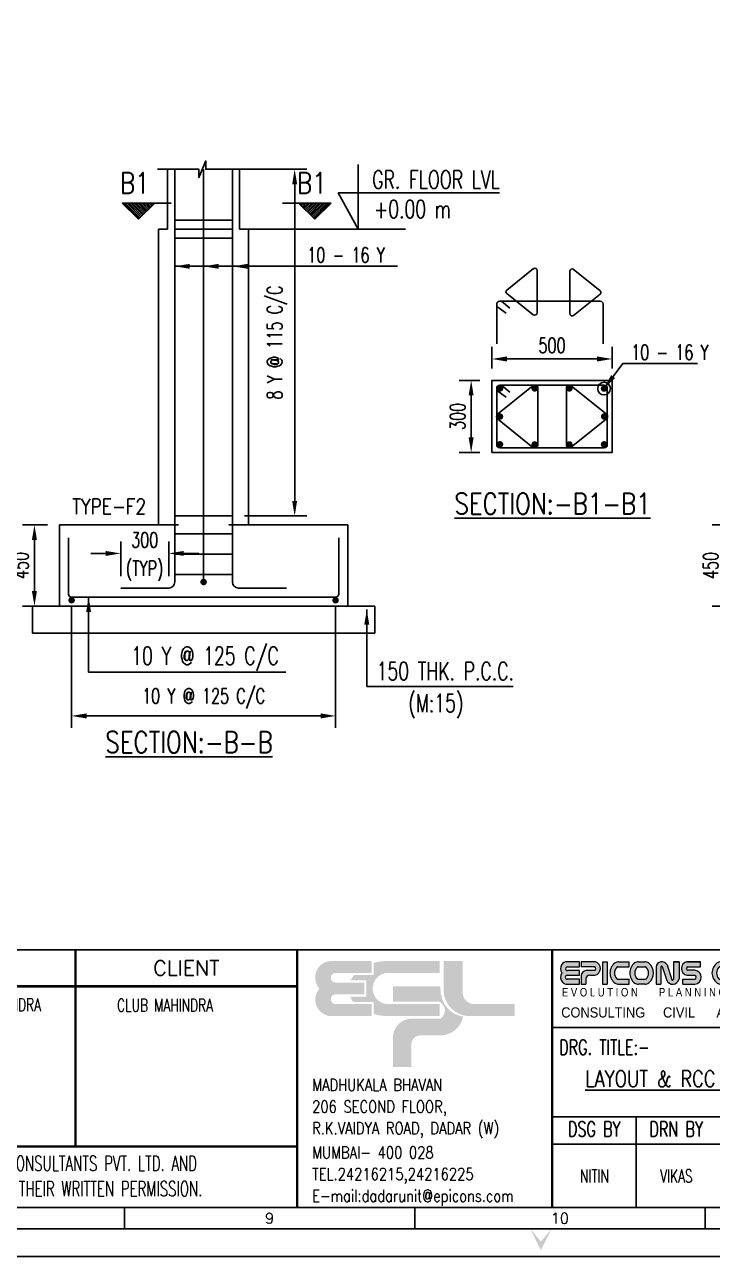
# Model space of a CAD drawing. Header units: millimetres. Extents: x 2659630 to 6742168, y -2425387 to -732288.
# Drawn here: x 3860886 to 3872335, y -1230216 to -1209728 of the extents above; entities that cross this region are included whole.
import ezdxf
from ezdxf.enums import TextEntityAlignment as Align

# ---------------------------------------------------------------- set-up
doc = ezdxf.new("R2010")
doc.units = ezdxf.units.MM
doc.header["$PDMODE"] = 35
doc.header["$PDSIZE"] = -25
for name, color, linetype, lineweight in [('00 ECPL LOGO', 250, 'Continuous', 20), ('00 ELEV-2', 9, 'Continuous', 30), ('TEXT', 150, 'Continuous', 25)]:
    doc.layers.add(name, color=color, linetype=linetype, lineweight=lineweight)
for name, color, linetype in [('PNA', 8, 'Continuous'), ('S-BRECK LINE', 8, 'Continuous'), ('S-COLUMN', 1, 'Continuous'), ('S-COLUMN NO', 2, 'Continuous'), ('S-DIM-1', 5, 'Continuous'), ('S-FOOTING', 4, 'Continuous'), ('S-LEVEL SECTION', 3, 'Continuous'), ('S-REINFORCEMENT', 6, 'Continuous'), ('S-RETAINING WALL', 6, 'Continuous'), ('S-SECTION MARK', 1, 'Continuous'), ('S-TEXT-1', 4, 'Continuous'), ('S-TITIL', 6, 'Continuous'), ('TEXT (SHEET)', 4, 'Continuous'), ('TEXT SCHEDULE', 2, 'Continuous')]:
    doc.layers.add(name, color=color, linetype=linetype)
doc.styles.add('ROMANS', font='r.shx', dxfattribs={"width": 0.7})
doc.styles.add('SEC. TEXT', font='arial.ttf', dxfattribs={"height": 180})
doc.dimstyles.new('dim25', dxfattribs={"dimtxt": 250, "dimasz": 250, "dimexe": 200, "dimexo": 200, "dimgap": 100, "dimtad": 1, "dimdec": 0, "dimlfac": 0.25, "dimzin": 0, "dimdsep": 46, "dimtxsty": 'ROMANS', "dimcen": 0, "dimclrd": 5, "dimclre": 5, "dimclrt": 4, "dimadec": 0, "dimazin": 0, "dimtfac": 1, "dimtdec": 0, "dimtix": 1, "dimtofl": 0, "dimtmove": 2, "dimatfit": 3, "dimfxl": 1, "dimtolj": 1, "dimtzin": 0, "dimlwd": -1, "dimlwe": -1, "dimarcsym": 0})
doc.dimstyles.new('dim33.33', dxfattribs={"dimtxt": 250, "dimasz": 250, "dimexe": 200, "dimexo": 200, "dimgap": 100, "dimtad": 1, "dimdec": 0, "dimlfac": 0.333331, "dimzin": 0, "dimdsep": 46, "dimtxsty": 'ROMANS', "dimcen": 0, "dimclrd": 5, "dimclre": 5, "dimclrt": 4, "dimadec": 0, "dimazin": 0, "dimtfac": 1, "dimtdec": 0, "dimtix": 1, "dimtofl": 0, "dimtmove": 2, "dimatfit": 3, "dimfxl": 1, "dimtolj": 1, "dimtzin": 0, "dimlwd": -1, "dimlwe": -1, "dimarcsym": 0})

# ---------------------------------------------------------------- blocks, each defined once
blk = doc.blocks.new('ecpl logo')
at = {"layer": '00 ECPL LOGO'}
for color, points in [(256, [(351, -827, 0.621111), (586, -1401), (1442, -1401), (1442, -1151), (682, -1151, -0.917622), (682, -948), (1285, -948), (1285, -702), (682, -702, -0.926164), (682, -501), (1442, -501), (1442, -251), (581, -251, 0.621111), (351, -827)]), (152, [(2940, -251), (2940, -863, 0.384329), (3453, -1401), (4422, -1401), (4422, -1151), (3582, -1151, -0.414214), (3340, -908), (3340, -251)]), (140, [(1887, -779), (1887, -1102), (2862, -1102, -0.232111), (2971, -1281, -0.194401), (2883, -1450), (2269, -1450, 0.364674), (1887, -1802), (1887, -2463), (2269, -2463), (2269, -1996, -0.414214), (2462, -1802), (2899, -1802, 0.338499), (3350, -1412, -0.371272), (2877, -839), (2877, -779)])]:
    blk.add_hatch(color=color, dxfattribs=at).paths.add_polyline_path(points)
h = blk.add_hatch(color=253, dxfattribs=at)
h.dxf.hatch_style = 1
h.paths.add_polyline_path([(995, -993, 0.07148), (1056, -1106), (1486, -1106), (1486, -1356, 0.065387), (1776, -1401), (2862, -1401), (2862, -1151), (1776, -1151, -0.910826), (1742, -501), (2862, -501), (2862, -251), (1776, -251, 0.069483), (1486, -291), (1486, -546), (1071, -546, 0.072407), (1003, -657), (1329, -657), (1329, -993)])
blk = doc.blocks.new('EPICONS TITLE')
at = {"layer": '00 ECPL LOGO'}
h = blk.add_hatch(color=4, dxfattribs=at)
h.dxf.hatch_style = 1
h.paths.add_polyline_path([(678, -252), (678, -146), (414, -146, 0.261636), (303, -208, 0.285841), (304, -378, 0.344902), (324, -574, 0.204992), (418, -614), (678, -614), (678, -510), (424, -510, -1), (418, -426), (678, -426), (678, -331), (424, -331, -1), (422, -252)])
h = blk.add_hatch(color=4, dxfattribs=at)
h.dxf.hatch_style = 1
h.paths.add_polyline_path([(1011, -146), (712, -146), (712, -252), (997, -252, -0.440545), (997, -331), (816, -331, 0.414214), (712, -435), (712, -614), (810, -614), (810, -504, -0.414214), (888, -426), (997, -426, 0.757811)])
h.paths.add_polyline_path([(1254, -146), (1153, -146), (1153, -614), (1254, -614)])
h.paths.add_polyline_path([(1708, -146), (1494, -146, 0.154275), (1419, -169, 0.519672), (1419, -591, 0.154275), (1494, -614), (1708, -614), (1708, -510), (1472, -510, -0.210356), (1452, -502, -0.388707), (1452, -260, -0.210356), (1472, -252), (1708, -252)])
h.paths.add_polyline_path([(2037, -146), (1904, -146, 0.159018), (1828, -171, 0.507969), (1828, -589, 0.159018), (1904, -614), (2037, -614, 0.173791), (2119, -585, 0.472311), (2119, -175, 0.173791)])
h.paths.add_polyline_path([(2046, -252, -0.185052), (2063, -258, -0.445894), (2063, -504, -0.185052), (2046, -510), (1899, -510, -0.185052), (1882, -504, -0.445894), (1882, -258, -0.185052), (1899, -252)], flags=16)
h.paths.add_polyline_path([(2501, -209, 0.723435), (2273, -252), (2273, -614), (2374, -614), (2374, -252, -0.723435), (2399, -241), (2495, -533, 0.724077), (2751, -510), (2751, -146), (2635, -146), (2635, -509, -0.755661), (2603, -519)])
h.paths.add_polyline_path([(3198, -146), (2916, -146, 0.823713), (2916, -429), (3082, -429, -0.713272), (3082, -510), (2830, -510), (2830, -614), (3082, -614, 0.900309), (3082, -324), (2936, -324, -0.746931), (2936, -252), (3198, -252)])
h = blk.add_hatch(color=4, dxfattribs=at)
h.dxf.hatch_style = 1
h.paths.add_polyline_path([(3837, -146), (3623, -146, 0.154275), (3548, -169, 0.519672), (3548, -591, 0.154275), (3623, -614), (3837, -614), (3837, -510), (3600, -510, -0.210932), (3581, -502, -0.385278), (3580, -260, -0.212895), (3599, -252), (3837, -252)])
h.paths.add_polyline_path([(4255, -175, 0.173792), (4173, -146), (4040, -146, 0.159018), (3964, -171, 0.507969), (3964, -589, 0.159018), (4040, -614), (4173, -614, 0.173792), (4255, -585, 0.472311)])
h.paths.add_polyline_path([(4182, -252, -0.185053), (4199, -258, -0.445893), (4199, -504, -0.185053), (4182, -510), (4035, -510, -0.185053), (4017, -504, -0.445893), (4017, -258, -0.185053), (4035, -252)], flags=16)
h.paths.add_polyline_path([(4406, -252), (4406, -614), (4507, -614), (4507, -252, -0.436861), (4522, -236, -0.319738), (4534, -245), (4629, -533, 0.724077), (4884, -510), (4884, -146), (4768, -146), (4768, -509, -0.755661), (4737, -519), (4635, -209, 0.723435)])
h.paths.add_polyline_path([(5335, -146), (5053, -146, 0.823713), (5053, -429), (5219, -429, -0.713272), (5219, -510), (4967, -510), (4967, -614), (5219, -614, 0.900309), (5219, -324), (5074, -324, -0.746931), (5074, -252), (5335, -252)])
h.paths.add_polyline_path([(5509, -146), (5408, -146), (5408, -452, 0.160106), (5433, -529, 0.505303), (5772, -529, 0.160106), (5797, -452), (5797, -146), (5699, -146), (5699, -451, -0.621318), (5509, -451)])
h.paths.add_polyline_path([(5969, -146), (5862, -146), (5862, -406, 0.414214), (6070, -614), (6267, -614), (6267, -510), (6047, -510, -0.414214), (5969, -432)])
h.paths.add_polyline_path([(6589, -146), (6267, -146), (6267, -249), (6372, -249), (6372, -614), (6473, -614), (6473, -249), (6589, -249)])
h.paths.add_polyline_path([(6863, -194, 0.539211), (6672, -201), (6523, -614), (6641, -614), (6752, -289, -0.708617), (6777, -289), (6894, -614), (7006, -614)])
h.paths.add_polyline_path([(7288, -209, 0.723435), (7059, -252), (7059, -614), (7160, -614), (7160, -252, -0.723435), (7186, -241), (7282, -533, 0.724077), (7538, -510), (7538, -146), (7421, -146), (7421, -509, -0.755661), (7390, -519)])
h.paths.add_polyline_path([(7886, -146), (7579, -146), (7579, -249), (7684, -249), (7684, -614), (7785, -614), (7785, -249), (7886, -249)])
h.paths.add_polyline_path([(8321, -146), (8059, -146, 0.157568), (7983, -170, 0.511532), (7983, -404, 0.157569), (8059, -429), (8206, -429, -0.713272), (8206, -510), (7953, -510), (7953, -614), (8206, -614, 0.900308), (8206, -324), (8065, -324), (8060, -324, -0.722204), (8060, -249), (8321, -249)])
h = blk.add_hatch(color=4, dxfattribs=at)
h.dxf.hatch_style = 1
h.paths.add_polyline_path([(8875, -146), (8576, -146), (8576, -252), (8849, -252, -0.270444), (8871, -265, -0.26297), (8871, -318, -0.270444), (8849, -331), (8680, -331, 0.414214), (8576, -435), (8576, -614), (8674, -614), (8674, -504, -0.414214), (8752, -426), (8861, -426, 0.757811)])
h.paths.add_polyline_path([(9103, -146), (8990, -146), (9133, -566, 0.539211), (9324, -560), (9474, -146), (9356, -146), (9244, -471, -0.708617), (9220, -471)])
h.paths.add_polyline_path([(9814, -146), (9492, -146), (9492, -249), (9597, -249), (9597, -614), (9698, -614), (9698, -249), (9814, -249)])
h.paths.add_polyline_path([(10234, -146), (10128, -146), (10128, -406, 0.414214), (10336, -614), (10533, -614), (10533, -510), (10312, -510, -0.414214), (10234, -432)])
h.paths.add_polyline_path([(9871, -510), (9775, -510), (9775, -614), (9871, -614)])
h = blk.add_hatch(color=4, dxfattribs=at)
h.dxf.hatch_style = 1
h.paths.add_polyline_path([(10533, -146), (10533, -249), (10637, -249), (10637, -614), (10739, -614), (10739, -249), (10839, -249), (10839, -146)])
h.paths.add_polyline_path([(10890, -146), (10890, -614), (11119, -614, 0.189446), (11208, -580, 0.435754), (11208, -181, 0.189446), (11119, -146)])
h.paths.add_polyline_path([(11122, -249, -0.519112), (11122, -510), (10989, -510), (10989, -249)], flags=16)
at = {"layer": '00 ECPL LOGO', "color": 4}
for p, q in [((678, -146), (414, -146)), ((424, -252), (678, -252)), ((678, -252), (678, -146)), ((1011, -146), (712, -146)), ((712, -146), (712, -252)), ((997, -252), (712, -252)), ((1153, -146), (1254, -146)), ((1153, -146), (1153, -614)), ((1254, -146), (1254, -614)), ((1472, -252), (1708, -252)), ((1494, -146), (1708, -146)), ((1708, -252), (1708, -146)), ((1899, -252), (2046, -252)), ((1904, -146), (2037, -146)), ((2273, -252), (2273, -614)), ((2374, -252), (2374, -614)), ((2399, -241), (2495, -533)), ((2501, -209), (2603, -519)), ((2635, -146), (2751, -146)), ((2751, -146), (2635, -146)), ((2635, -146), (2635, -510)), ((2751, -146), (2751, -510)), ((2751, -252), (2751, -252)), ((2916, -146), (3198, -146)), ((3198, -146), (2916, -146)), ((2936, -252), (3198, -252)), ((3198, -252), (3198, -146)), ((3599, -252), (3837, -252)), ((3837, -146), (3623, -146)), ((3837, -252), (3837, -146)), ((4035, -252), (4182, -252)), ((4040, -146), (4173, -146)), ((4406, -252), (4406, -614)), ((4507, -252), (4507, -614)), ((4534, -245), (4629, -533)), ((4635, -209), (4737, -519)), ((4768, -146), (4884, -146)), ((4768, -146), (4884, -146)), ((4884, -146), (4768, -146)), ((4768, -146), (4768, -510)), ((4884, -146), (4884, -510)), ((4884, -252), (4884, -252)), ((5053, -146), (5335, -146)), ((5053, -146), (5335, -146)), ((5335, -146), (5053, -146)), ((5074, -252), (5335, -252)), ((5335, -252), (5335, -146)), ((5408, -146), (5509, -146)), ((5509, -146), (5408, -146)), ((5408, -146), (5408, -452)), ((5509, -146), (5509, -451)), ((5699, -146), (5797, -146)), ((5797, -146), (5699, -146)), ((5699, -146), (5699, -451)), ((5797, -146), (5797, -452)), ((5862, -146), (5969, -146)), ((5969, -146), (5862, -146)), ((5862, -406), (5862, -146)), ((5969, -432), (5969, -146)), ((6267, -146), (6589, -146)), ((6589, -146), (6267, -146)), ((6267, -146), (6267, -249)), ((6267, -249), (6372, -249)), ((6372, -614), (6372, -249)), ((6473, -614), (6473, -249)), ((6473, -249), (6589, -249)), ((6523, -614), (6672, -201)), ((6589, -146), (6589, -249)), ((7006, -614), (6863, -194)), ((7059, -252), (7059, -614)), ((7160, -252), (7160, -614)), ((7186, -241), (7282, -533)), ((7288, -209), (7390, -519)), ((7421, -146), (7538, -146)), ((7421, -146), (7538, -146)), ((7538, -146), (7421, -146)), ((7421, -146), (7538, -146)), ((7421, -146), (7421, -510)), ((7538, -146), (7538, -510)), ((7538, -252), (7538, -252)), ((7579, -146), (7886, -146)), ((7886, -146), (7579, -146)), ((7579, -146), (7886, -146)), ((7579, -146), (7886, -146)), ((7886, -146), (7579, -146)), ((7579, -146), (7579, -249)), ((7579, -249), (7684, -249)), ((7579, -249), (7684, -249)), ((7684, -614), (7684, -249)), ((7785, -614), (7785, -249)), ((7785, -249), (7886, -249)), ((7785, -249), (7886, -249)), ((7886, -146), (7886, -249)), ((8040, -146), (8321, -146)), ((8040, -146), (8321, -146)), ((8321, -146), (8059, -146)), ((8060, -249), (8321, -249)), ((8321, -252), (8321, -146)), ((8875, -146), (8576, -146)), ((8576, -146), (8576, -252)), ((8849, -252), (8576, -252)), ((9103, -146), (8990, -146)), ((9103, -146), (8990, -146)), ((8990, -146), (9133, -566)), ((9103, -146), (9220, -471)), ((9356, -146), (9244, -471)), ((9474, -146), (9324, -560)), ((9474, -146), (9356, -146)), ((9408, -146), (9356, -146)), ((9474, -146), (9356, -146)), ((9492, -146), (9814, -146)), ((9814, -146), (9492, -146)), ((9492, -146), (9814, -146)), ((9492, -146), (9814, -146)), ((9492, -146), (9814, -146)), ((9492, -146), (9492, -249)), ((9492, -249), (9597, -249)), ((9492, -249), (9597, -249)), ((9597, -614), (9597, -249)), ((9698, -614), (9698, -249)), ((9698, -249), (9814, -249)), ((9698, -249), (9814, -249)), ((9814, -146), (9814, -249)), ((10128, -146), (10234, -146)), ((10234, -146), (10128, -146)), ((10128, -406), (10128, -146)), ((10234, -432), (10234, -146)), ((10533, -146), (10839, -146)), ((10839, -146), (10533, -146)), ((10533, -146), (10533, -249)), ((10533, -249), (10637, -249)), ((10637, -249), (10533, -249)), ((10637, -614), (10637, -249)), ((10739, -614), (10739, -249)), ((10739, -249), (10839, -249)), ((10739, -249), (10839, -249)), ((10839, -249), (10739, -249)), ((10839, -146), (10839, -249)), ((10890, -146), (11119, -146)), ((10890, -146), (10890, -614)), ((10989, -249), (10989, -510)), ((10989, -249), (11113, -249)), ((418, -426), (678, -426)), ((678, -510), (418, -510)), ((678, -331), (424, -331)), ((678, -426), (678, -331)), ((678, -614), (678, -510)), ((712, -435), (712, -614)), ((810, -504), (810, -614)), ((997, -331), (816, -331)), ((888, -426), (997, -426)), ((1472, -510), (1708, -510)), ((1708, -614), (1708, -510)), ((1899, -510), (2046, -510)), ((2751, -510), (2751, -510)), ((2830, -614), (2830, -510)), ((2830, -510), (3082, -510)), ((3082, -429), (2916, -429)), ((3082, -324), (2936, -324)), ((3600, -510), (3837, -510)), ((3837, -614), (3837, -510)), ((4035, -510), (4182, -510)), ((4967, -614), (4967, -510)), ((4967, -510), (5219, -510)), ((4967, -510), (5219, -510)), ((5219, -429), (5053, -429)), ((5219, -324), (5074, -324)), ((6047, -510), (6267, -510)), ((6267, -510), (6267, -614)), ((6641, -614), (6752, -289)), ((6894, -614), (6777, -289)), ((7538, -510), (7538, -510)), ((7953, -614), (7953, -510)), ((7953, -510), (8206, -510)), ((7953, -510), (8206, -510)), ((7953, -510), (8206, -510)), ((8206, -429), (8040, -429)), ((8059, -429), (8194, -429)), ((8206, -324), (8060, -324)), ((8065, -324), (8206, -324)), ((8576, -435), (8576, -614)), ((8674, -504), (8674, -614)), ((8849, -331), (8680, -331)), ((8752, -426), (8861, -426)), ((10312, -510), (10533, -510)), ((10533, -510), (10533, -614)), ((10989, -510), (11113, -510)), ((418, -614), (678, -614)), ((712, -614), (810, -614)), ((1153, -614), (1254, -614)), ((1494, -614), (1708, -614)), ((2037, -614), (1904, -614)), ((2273, -614), (2374, -614)), ((2614, -614), (2635, -614)), ((2635, -614), (2635, -614)), ((2830, -614), (3082, -614)), ((2830, -614), (3082, -614)), ((3623, -614), (3837, -614)), ((4040, -614), (4173, -614)), ((4406, -614), (4507, -614)), ((4406, -614), (4507, -614)), ((4406, -614), (4507, -614)), ((4967, -614), (5219, -614)), ((4967, -614), (5219, -614)), ((4967, -614), (5219, -614)), ((6070, -614), (6267, -614)), ((6070, -614), (6267, -614)), ((6372, -614), (6473, -614)), ((6372, -614), (6473, -614)), ((6523, -614), (6641, -614)), ((6589, -614), (6641, -614)), ((6894, -614), (7006, -614)), ((6894, -614), (7006, -614)), ((7059, -614), (7160, -614)), ((7059, -614), (7160, -614)), ((7059, -614), (7160, -614)), ((7684, -614), (7785, -614)), ((7684, -614), (7785, -614)), ((7684, -614), (7785, -614)), ((7684, -614), (7785, -614)), ((7953, -614), (8206, -614)), ((7953, -614), (8206, -614)), ((7953, -614), (8206, -614)), ((7953, -614), (8206, -614)), ((7953, -614), (8206, -614)), ((8576, -614), (8674, -614)), ((9597, -614), (9698, -614)), ((9597, -614), (9698, -614)), ((9597, -614), (9698, -614)), ((10336, -614), (10533, -614)), ((10336, -614), (10533, -614)), ((10637, -614), (10739, -614)), ((10637, -614), (10739, -614)), ((10637, -614), (10739, -614)), ((10637, -614), (10739, -614)), ((10653, -614), (10739, -614)), ((10653, -614), (10739, -614)), ((10653, -614), (10739, -614)), ((10653, -614), (10739, -614)), ((10890, -614), (11119, -614))]:
    blk.add_line(p, q, dxfattribs=at)
blk.add_lwpolyline([(9775, -510), (9871, -510), (9871, -614), (9775, -614)], close=True, dxfattribs=at)
for centre, radius, start, end in [((439, -292), 160, 148.648, 212.4563), ((414, -276), 130, 90, 148.648), ((423, -291), 39.6, 88.7637, 271.2363), ((965, -284), 146, 282.7188, 71.3398), ((961, -291), 53.7, 312.4487, 47.5513), ((1567, -380), 257, 125.0807, 234.9193), ((1494, -276), 130, 90, 125.0807), ((1472, -278), 26, 90, 137.5171), ((1981, -380), 259, 126.1417, 233.8583), ((1904, -276), 130, 90, 126.1417), ((1899, -278), 26, 90, 131.9364), ((2037, -276), 130, 50.5638, 90), ((2046, -278), 26, 48.0636, 90), ((1951, -380), 265, 309.4362, 50.5638), ((2394, -268), 122, 28.75, 172.2831), ((2388, -251), 14.5, 40.0191, 183.5523), ((2944, -287), 144, 101.0425, 258.9575), ((2947, -288), 37.6, 106.4856, 253.5144), ((3696, -380), 257, 125.0807, 234.9193), ((3623, -276), 130, 90, 125.0807), ((3599, -278), 26, 90, 138.0741), ((4116, -380), 259, 126.1417, 233.8583), ((4040, -276), 130, 90, 126.1417), ((4035, -278), 26, 90, 131.9364), ((4173, -276), 130, 50.5638, 90), ((4182, -278), 26, 48.0636, 90), ((4087, -380), 265, 309.4362, 50.5638), ((4527, -268), 122, 28.75, 172.2831), ((4522, -251), 14.5, 89.1577, 183.5523), ((4522, -249), 13, 18.2334, 89.1577), ((5081, -287), 144, 101.0425, 258.9575), ((5084, -288), 37.6, 106.4856, 253.5144), ((6770, -260), 114, 35.166, 148.5022), ((7181, -268), 122, 28.75, 172.2831), ((7175, -251), 14.5, 40.0191, 183.5523), ((8067, -287), 144, 125.818, 234.182), ((8059, -276), 130, 90, 125.818), ((8072, -286), 39.3, 108.3261, 238.1957), ((8849, -278), 26, 29.4672, 90), ((8829, -284), 146, 282.7188, 71.3398), ((11113, -275), 26, 51.4816, 90), ((11119, -276), 130, 47.0907, 90), ((11030, -380), 160, 308.5184, 51.4816), ((11023, -380), 272, 312.9093, 47.0907), ((439, -464), 160, 147.5437, 223.6612), ((421, -468), 42.1, 94.0242, 265.9758), ((816, -435), 104, 90, 180), ((888, -504), 78, 90, 180), ((1584, -381), 179, 137.5171, 222.4829), ((1472, -484), 26, 222.4829, 270), ((1992, -381), 165, 131.9364, 228.0636), ((1899, -484), 26, 228.0636, 270), ((2046, -484), 26, 270, 311.9364), ((1953, -381), 165, 311.9364, 48.0636), ((2619, -479), 135, 203.2219, 346.755), ((2618, -510), 17.1, 214.0796, 357.6127), ((3067, -469), 146, 276.006, 83.994), ((3068, -470), 43.1, 289.0016, 70.9984), ((3714, -381), 180, 138.0741, 222.3563), ((3600, -484), 26, 222.3563, 270), ((4127, -381), 165, 131.9364, 228.0636), ((4035, -484), 26, 228.0636, 270), ((4182, -484), 26, 270, 311.9364), ((4089, -381), 165, 311.9364, 48.0636), ((4753, -479), 135, 203.2219, 346.8516), ((4751, -510), 17.1, 214.0796, 357.6127), ((5204, -469), 146, 276.006, 83.994), ((5205, -470), 43.1, 289.0016, 70.9984), ((5538, -452), 130, 180, 216.3848), ((5604, -405), 106, 206.2931, 333.7069), ((5667, -452), 130, 323.6152, 0), ((6070, -406), 208, 180, 270), ((6047, -432), 78, 180, 270), ((6764, -294), 13, 19.7665, 161.0546), ((7406, -479), 135, 203.2219, 346.755), ((7404, -510), 17.1, 214.0796, 357.6127), ((8059, -299), 130, 234.182, 270), ((8065, -298), 26, 238.1957, 270), ((8190, -469), 146, 276.006, 83.994), ((8192, -470), 43.1, 289.0016, 70.9984), ((8680, -435), 104, 90, 180), ((8752, -504), 78, 90, 180), ((8849, -305), 26, 270, 330.5328), ((8824, -291), 53.7, 330.5328, 29.4672), ((9232, -467), 13, 199.7665, 341.0546), ((10336, -406), 208, 180, 270), ((10312, -432), 78, 180, 270), ((11113, -484), 26, 270, 308.5184), ((418, -484), 130, 223.6612, 270), ((1494, -484), 130, 234.9193, 270), ((1904, -484), 130, 233.8583, 270), ((2037, -484), 130, 270, 309.4362), ((3623, -484), 130, 234.9193, 270), ((4040, -484), 130, 233.8583, 270), ((4173, -484), 130, 270, 309.4362), ((5602, -404), 210, 216.3848, 323.6152), ((9227, -500), 114, 215.166, 328.5022), ((11119, -484), 130, 270, 312.9093)]:
    blk.add_arc(centre, radius, start, end, dxfattribs=at)
at = {"layer": '00 ECPL LOGO', "color": 4, "style": 'SEC. TEXT'}
for s, height, width, p in [('E V O L U T I O N        P L A N N I N G         I N V E S T I G A T I O N         C O N C R E T E        A N D         S T E E L', 177.202, 0.8, (308, -869)), ('CONSULTING     CIVIL      AND      STRUCTURAL      ENGINEERS', 212.64, 0.9, (294, -1308)), ('iSO 9001-2008 CERTIFIED COMPANY', 177.2, 0.7, (8411, -1424))]:
    blk.add_text(s, height=height, dxfattribs=dict(at, width=width)).set_placement(p)
blk = doc.blocks.new('FOLDER')
at = {"layer": 'PNA'}
for points in [[(-1250, 2500), (0, 0), (0, 1000)], [(1250, 2500), (0, 0), (0, 1000)]]:
    blk.add_solid(points, dxfattribs=at)
blk = doc.blocks.new('A2_SHEET')
at = {"color": 1}
for p, q in [((58702, 4994), (1413, 4994)), ((46499, 3703), (58702, 3703)), ((46499, 2214), (58702, 2214)), ((46499, 1759), (52066, 1759))]:
    blk.add_line(p, q, dxfattribs=at)
at = {"color": 5, "linetype": 'ByBlock', "lineweight": -2}
blk.add_line((47887, 706), (47887, 2214), dxfattribs=at)
blk.add_lwpolyline([(4, 41895), (59404, 41895), (59404, -105), (4, -105)], close=True)
at = {"color": 1, "const_width": 40.6}
for points in [[(38557, 1723), (38557, 4994)], [(42247, 706), (42247, 4994)], [(46489, 706), (46489, 4994)], [(30890, 4387), (42247, 4387)], [(30890, 1723), (42247, 1723)]]:
    blk.add_lwpolyline(points, dxfattribs=at)
at = {"layer": 'PNA'}
for p, q in [((39370, 706), (39370, 353)), ((44203, 706), (44203, 353)), ((49036, 706), (49036, 353))]:
    blk.add_line(p, q, dxfattribs=at)
at = {"layer": 'PNA', "color": 1}
for points in [[(706, 353), (59055, 353), (59055, 41438), (706, 41438)], [(1413, 706), (58702, 706), (58702, 41085), (1413, 41085)]]:
    blk.add_lwpolyline(points, close=True, dxfattribs=at)
at = {"layer": '00 ELEV-2', "xscale": 0.7979594387503127, "yscale": 0.7979594387503127, "zscale": 0.7979594387503127}
for name, p in [('ecpl logo', (42336, 5009)), ('EPICONS TITLE', (46407, 4912))]:
    blk.add_blockref(name, p, dxfattribs=at)
at = {"layer": 'PNA', "xscale": 0.1412793176302189, "yscale": 0.1412793176302189, "zscale": 0.1412793176302189}
blk.add_blockref('FOLDER', (46304, 0), dxfattribs=at)
at = {"layer": 'PNA', "style": 'ROMANS'}
for s, height, p in [('9', 177, (41787, 530)), ('10', 176.6, (46620, 530))]:
    blk.add_text(s, height=height, dxfattribs=at).set_placement(p, align=Align.MIDDLE)
at = {"layer": 'S-TEXT-1', "style": 'ROMANS', "width": 0.8}
for s, p in [('MADHUKALA BHAVAN', (42495, 2647, 5)), ('206 SECOND FLOOR,', (42495, 2286, 5)), ('R.K.VAIDYA ROAD, DADAR (W)', (42495, 1926, 5)), ('MUMBAI- 400 028', (42495, 1524, 5)), ('TEL.24216215,24216225', (42495, 1164, 5)), ('E-mail:dadarunit@epicons.com', (42495, 803, 5))]:
    blk.add_text(s, height=200, dxfattribs=at).set_placement(p)
at = {"layer": 'TEXT (SHEET)', "color": 2, "style": 'ROMANS'}
blk.add_text('CLIENT', height=250, dxfattribs=at).set_placement((40402, 4691), align=Align.MIDDLE_CENTER)
at = {"layer": 'TEXT (SHEET)', "color": 4, "style": 'ROMANS', "width": 0.7}
blk.add_text('DRG. TITLE:-', height=250, dxfattribs=at).set_placement((46608, 3374), align=Align.MIDDLE_LEFT)
for s, p in [('DSG BY', (47193, 2012)), ('DRN BY', (48557, 2012))]:
    blk.add_text(s, height=250, dxfattribs=at).set_placement(p, align=Align.MIDDLE_CENTER)
at = {"layer": 'TEXT (SHEET)', "color": 4, "style": 'ROMANS', "width": 0.65}
for s, p in [('THIS DRAWING IS THE SOLE PROPERTY OF M/s. EPICONS CONSULTANTS PVT. LTD. AND', (31057, 1316)), ('SAME SHALL NOT BE COPIED/USED REPRODUCED WITHOUT THEIR WRITTEN PERMISSION.', (31057, 895))]:
    blk.add_text(s, height=250, dxfattribs=at).set_placement(p)
blk = doc.blocks.new('*D2028')
at = {"layer": 'Defpoints', "color": 0, "ltscale": 2500}
for p in [(3861669, -1219195), (3866063, -1219195), (3866063, -1221226)]:
    blk.add_point(p, dxfattribs=at)
at = {"layer": 'S-DIM-1', "color": 5}
for p, q in [((3861669, -1219395), (3861669, -1221426)), ((3866063, -1219395), (3866063, -1221426)), ((3861919, -1221226), (3865813, -1221226))]:
    blk.add_line(p, q, dxfattribs=at)
at = {"layer": 'S-DIM-1', "color": 5, "ltscale": 2500}
for points in [[(3861919, -1221184), (3861919, -1221268), (3861669, -1221226)], [(3865813, -1221268), (3865813, -1221184), (3866063, -1221226)]]:
    blk.add_solid(points, dxfattribs=at)
at = {"layer": 'S-DIM-1', "color": 4, "ltscale": 2500, "insert": (3863866, -1220936), "char_height": 250, "attachment_point": 5, "style": 'ROMANS'}
blk.add_mtext('\\A1;{10 Y @ 125 C/C}', dxfattribs=at)
blk = doc.blocks.new('*D2029')
at = {"layer": 'Defpoints', "color": 0, "ltscale": 2500}
for p in [(3861466, -1218049), (3861050, -1219399), (3861466, -1219399)]:
    blk.add_point(p, dxfattribs=at)
at = {"layer": 'S-DIM-1', "color": 5}
for p, q in [((3861266, -1218049), (3860850, -1218049)), ((3861050, -1218299), (3861050, -1219149)), ((3861266, -1219399), (3860850, -1219399))]:
    blk.add_line(p, q, dxfattribs=at)
at = {"layer": 'S-DIM-1', "color": 5, "ltscale": 2500}
for points in [[(3861091, -1218299), (3861008, -1218299), (3861050, -1218049)], [(3861008, -1219149), (3861091, -1219149), (3861050, -1219399)]]:
    blk.add_solid(points, dxfattribs=at)
at = {"layer": 'S-DIM-1', "color": 4, "ltscale": 2500, "insert": (3860825, -1218724), "char_height": 250, "attachment_point": 5, "rotation": 90, "style": 'ROMANS'}
blk.add_mtext('\\A1;450', dxfattribs=at)
blk = doc.blocks.new('*D2030')
at = {"layer": 'Defpoints', "color": 0, "ltscale": 2500}
for p in [(3864136, -1212133), (3864346, -1217899), (3865382, -1217899)]:
    blk.add_point(p, dxfattribs=at)
at = {"layer": 'S-DIM-1', "color": 5}
for p, q in [((3864336, -1212133), (3865582, -1212133)), ((3865382, -1212383), (3865382, -1217649)), ((3864546, -1217899), (3865582, -1217899))]:
    blk.add_line(p, q, dxfattribs=at)
at = {"layer": 'S-DIM-1', "color": 5, "ltscale": 2500}
for points in [[(3865423, -1212383), (3865340, -1212383), (3865382, -1212133)], [(3865340, -1217649), (3865423, -1217649), (3865382, -1217899)]]:
    blk.add_solid(points, dxfattribs=at)
at = {"layer": 'S-DIM-1', "color": 4, "ltscale": 2500, "insert": (3865091, -1215016), "char_height": 250, "attachment_point": 5, "rotation": 90, "style": 'ROMANS'}
blk.add_mtext('\\A1;{8 Y @ 115 C/C}', dxfattribs=at)
blk = doc.blocks.new('*D2031')
at = {"layer": 'Defpoints', "color": 0, "ltscale": 2500}
for p in [(3863286, -1218523), (3862486, -1219099), (3863286, -1219099)]:
    blk.add_point(p, dxfattribs=at)
at = {"layer": 'S-DIM-1', "color": 5}
for p, q in [((3862486, -1218899), (3862486, -1218323)), ((3863286, -1218899), (3863286, -1218323)), ((3862236, -1218523), (3861986, -1218523)), ((3863536, -1218523), (3863786, -1218523))]:
    blk.add_line(p, q, dxfattribs=at)
at = {"layer": 'S-DIM-1', "color": 5, "ltscale": 2500}
for points in [[(3862236, -1218565), (3862236, -1218482), (3862486, -1218523)], [(3863536, -1218482), (3863536, -1218565), (3863286, -1218523)]]:
    blk.add_solid(points, dxfattribs=at)
at = {"layer": 'S-DIM-1', "color": 4, "ltscale": 2500, "char_height": 250, "attachment_point": 5, "style": 'ROMANS'}
for s, insert in [('\\A1;{300', (3862886, -1218298)), ('(TYP)}', (3862886, -1218814))]:
    blk.add_mtext(s, dxfattribs=dict(at, insert=insert))
blk = doc.blocks.new('*D2037')
at = {"layer": 'Defpoints', "color": 0, "ltscale": 2500}
for p in [(3868666, -1215645), (3868320, -1216845), (3868666, -1216845)]:
    blk.add_point(p, dxfattribs=at)
at = {"layer": 'S-DIM-1', "color": 5}
for p, q in [((3868466, -1215645), (3868120, -1215645)), ((3868320, -1215895), (3868320, -1216595)), ((3868466, -1216845), (3868120, -1216845))]:
    blk.add_line(p, q, dxfattribs=at)
at = {"layer": 'S-DIM-1', "color": 5, "ltscale": 2500}
for points in [[(3868361, -1215895), (3868278, -1215895), (3868320, -1215645)], [(3868278, -1216595), (3868361, -1216595), (3868320, -1216845)]]:
    blk.add_solid(points, dxfattribs=at)
at = {"layer": 'S-DIM-1', "color": 4, "ltscale": 2500, "insert": (3868095, -1216245), "char_height": 250, "attachment_point": 5, "rotation": 90, "style": 'ROMANS'}
blk.add_mtext('\\A1;300', dxfattribs=at)
blk = doc.blocks.new('*D2038')
at = {"layer": 'Defpoints', "color": 0, "ltscale": 2500}
for p in [(3870666, -1215289), (3868666, -1215645), (3870666, -1215645)]:
    blk.add_point(p, dxfattribs=at)
at = {"layer": 'S-DIM-1', "color": 5}
for p, q in [((3868666, -1215445), (3868666, -1215089)), ((3870666, -1215445), (3870666, -1215089)), ((3868916, -1215289), (3870416, -1215289))]:
    blk.add_line(p, q, dxfattribs=at)
at = {"layer": 'S-DIM-1', "color": 5, "ltscale": 2500}
for points in [[(3868916, -1215247), (3868916, -1215331), (3868666, -1215289)], [(3870416, -1215331), (3870416, -1215247), (3870666, -1215289)]]:
    blk.add_solid(points, dxfattribs=at)
at = {"layer": 'S-DIM-1', "color": 4, "ltscale": 2500, "insert": (3869666, -1215064), "char_height": 250, "attachment_point": 5, "style": 'ROMANS'}
blk.add_mtext('\\A1;500', dxfattribs=at)
blk = doc.blocks.new('*D2039')
at = {"layer": 'Defpoints', "color": 0, "ltscale": 2500}
for p in [(3872950, -1218049), (3872534, -1219399), (3872950, -1219399)]:
    blk.add_point(p, dxfattribs=at)
at = {"layer": 'S-DIM-1', "color": 5}
for p, q in [((3872750, -1218049), (3872334, -1218049)), ((3872534, -1218299), (3872534, -1219149)), ((3872750, -1219399), (3872334, -1219399))]:
    blk.add_line(p, q, dxfattribs=at)
at = {"layer": 'S-DIM-1', "color": 5, "ltscale": 2500}
for points in [[(3872575, -1218299), (3872492, -1218299), (3872534, -1218049)], [(3872492, -1219149), (3872575, -1219149), (3872534, -1219399)]]:
    blk.add_solid(points, dxfattribs=at)
at = {"layer": 'S-DIM-1', "color": 4, "ltscale": 2500, "insert": (3872309, -1218724), "char_height": 250, "attachment_point": 5, "rotation": 90, "style": 'ROMANS'}
blk.add_mtext('\\A1;450', dxfattribs=at)

msp = doc.modelspace()

# ---------------------------------------------------------------- hatches: boundary and pattern name
at = {"layer": 'S-SECTION MARK', "ltscale": 5}
h = msp.add_hatch(dxfattribs=at)
h.set_pattern_fill('ANSI31', color=256, scale=172.406964, angle=180, style=0)
h.set_pattern_definition([(315, (3788185.366, -1210855.727), (-15.2387667, -15.2387667), [])])
h.paths.add_polyline_path([(3862782.507, -1212961.834), (3862510.642, -1212694.705), (3863054.372, -1212694.705)])
h = msp.add_hatch(dxfattribs=at)
h.set_pattern_fill('ANSI31', color=256, scale=172.406964, angle=180, style=0)
h.set_pattern_definition([(225, (3940314.98, -1210855.727), (15.2387667, -15.2387667), [])])
h.paths.add_polyline_path([(3865717.839, -1212961.834), (3865989.704, -1212694.705), (3865445.973, -1212694.705)])

# ---------------------------------------------------------------- linework, layer by layer
at = {"layer": 'S-BRECK LINE', "elevation": -0.025}
msp.add_lwpolyline([(3863098.035, -1212133.125), (3863788.194, -1212133.125), (3863788.194, -1212270.498), (3863901.009, -1211995.751), (3863901.009, -1212133.125), (3864660.065, -1212133.125)], dxfattribs=at)
at = {"layer": 'S-COLUMN', "color": 1}
for p, q in [((3863265.909, -1212133.125, -0.025), (3863265.909, -1213128.008, -0.025)), ((3864465.918, -1212133.125, -0.025), (3864465.918, -1213128.008, -0.025)), ((3863115.909, -1213128.008, -0.025), (3863115.909, -1218048.505, -0.025)), ((3863115.909, -1213128.008, -0.025), (3863265.909, -1213128.008, -0.025)), ((3864465.918, -1213128.008, -0.025), (3864615.918, -1213128.008, -0.025)), ((3864615.918, -1213128.008, -0.025), (3864615.918, -1218048.505, -0.025))]:
    msp.add_line(p, q, dxfattribs=at)
msp.add_lwpolyline([(3868665.799, -1216844.547), (3870665.799, -1216844.547), (3870665.804, -1215644.547), (3868665.804, -1215644.547), (3868665.799, -1216844.547)], dxfattribs=at)
at = {"layer": 'S-COLUMN', "ltscale": 2500}
msp.add_circle((3870532.093, -1215781.165, 0), 105.935, dxfattribs=at)
at = {"layer": 'S-COLUMN NO', "ltscale": 2500}
msp.add_line((3863385.909, -1213128.008, -0.025), (3864345.918, -1213128.008, -0.025), dxfattribs=at)
at = {"layer": 'S-FOOTING'}
for p, q in [((3861465.914, -1218048.505, -0.025), (3863445.914, -1218048.505, 0.052)), ((3861465.914, -1218048.505, -0.025), (3861465.914, -1219398.505, -0.025)), ((3864285.914, -1218048.505, 0.052), (3866265.914, -1218048.505, -0.025)), ((3866265.914, -1218048.505, -0.025), (3866265.914, -1219398.505, -0.025)), ((3861015.914, -1219398.505, -0.025), (3866715.914, -1219398.505, -0.025)), ((3861015.914, -1219398.505, -0.025), (3861015.914, -1219848.505, -0.025)), ((3866715.914, -1219398.505, -0.025), (3866715.914, -1219848.505, -0.025)), ((3861015.914, -1219848.505, -0.025), (3866715.914, -1219848.505, -0.025))]:
    msp.add_line(p, q, dxfattribs=at)
at = {"layer": 'S-LEVEL SECTION'}
msp.add_line((3864465.918, -1213128.008, -0.025), (3867229.34, -1213128.008, -0.025), dxfattribs=at)
at = {"layer": 'S-LEVEL SECTION', "elevation": -0.025}
msp.add_lwpolyline([(3866441.16, -1212055.261), (3866441.16, -1213128.008), (3866107.075, -1212527.72), (3868790.605, -1212527.72)], dxfattribs=at)
at = {"layer": 'S-REINFORCEMENT'}
for p, q in [((3863385.909, -1212133.125, -0.025), (3863385.909, -1218998.505, -0.025)), ((3863865.914, -1212133.125, -0.025), (3863865.914, -1218998.505, -0.025)), ((3864345.918, -1212133.125, -0.025), (3864345.918, -1218998.505, -0.025)), ((3868745.803, -1214377.178), (3868745.8, -1215037.178)), ((3870467.654, -1214327.179), (3868795.803, -1214327.179)), ((3870517.654, -1215037.179), (3870517.654, -1214377.179)), ((3861615.914, -1218265.785, -0.025), (3861615.914, -1219198.505, -0.025)), ((3866115.914, -1218265.785, -0.025), (3866115.914, -1219198.505, -0.025)), ((3862485.909, -1219098.505, -0.07), (3863285.909, -1219098.505, -0.025)), ((3864445.918, -1219098.505, 0.052), (3865245.918, -1219098.505, 0.007)), ((3861665.914, -1219248.505, -0.025), (3866065.914, -1219248.505, -0.025))]:
    msp.add_line(p, q, dxfattribs=at)
at = {"layer": 'S-REINFORCEMENT', "color": 2}
for p, q in [((3863385.909, -1212978.008, -0.025), (3864345.918, -1212978.008, -0.025)), ((3863385.909, -1213278.008, -0.025), (3864345.918, -1213278.008, -0.025)), ((3863385.909, -1217898.505, 0.052), (3864345.918, -1217898.505, 0.052)), ((3863385.909, -1218198.505, 0.052), (3864345.918, -1218198.505, 0.052)), ((3863385.909, -1218536.344, 0.052), (3864345.918, -1218536.344, 0.052)), ((3863385.909, -1218874.183, 0.052), (3864345.918, -1218874.183, 0.052))]:
    msp.add_line(p, q, dxfattribs=at)
at = {"layer": 'S-REINFORCEMENT'}
msp.add_lwpolyline([(3868795.8, -1216764.547), (3870535.8, -1216764.547, 0.414212205), (3870585.8, -1216714.547), (3870585.803, -1215774.547, 0.41421492), (3870535.803, -1215724.547), (3868795.803, -1215724.547, 0.414212205), (3868745.803, -1215774.546), (3868745.8, -1216714.546, 0.41421492)], format="xyb", close=True, dxfattribs=at)
at = {"layer": 'S-REINFORCEMENT', "const_width": 52.92}
msp.add_lwpolyline([(3868772.558, -1215779.12, 1), (3868827.638, -1215779.12, 1)], format="xyb", close=True, dxfattribs=at)
msp.add_lwpolyline([(3868772.558, -1215779.12, 1), (3868827.638, -1215779.12, 1)], format="xyb", close=True, dxfattribs=at)
msp.add_lwpolyline([(3868772.558, -1215779.12, 1), (3868827.638, -1215779.12, 1)], format="xyb", close=True, dxfattribs=at)
for points, elevation in [([(3869927.221, -1215779.12, 1), (3869982.301, -1215779.12, 1)], 0), ([(3869927.221, -1215779.12, 1), (3869982.301, -1215779.12, 1)], 0), ([(3869927.221, -1215779.12, 1), (3869982.301, -1215779.12, 1)], 0), ([(3870504.553, -1215781.165, 1), (3870559.633, -1215781.165, 1)], 0), ([(3870504.553, -1215781.165, 1), (3870559.633, -1215781.165, 1)], 0), ([(3870504.553, -1215781.165, 1), (3870559.633, -1215781.165, 1)], 0), ([(3868771.814, -1216709.123, 1), (3868826.894, -1216709.123, 1)], 0), ([(3868771.814, -1216709.123, 1), (3868826.894, -1216709.123, 1)], 0), ([(3868771.814, -1216709.123, 1), (3868826.894, -1216709.123, 1)], 0), ([(3870504.392, -1216709.123, 1), (3870559.472, -1216709.123, 1)], 0), ([(3870504.392, -1216709.123, 1), (3870559.472, -1216709.123, 1)], 0), ([(3870504.392, -1216709.123, 1), (3870559.472, -1216709.123, 1)], 0), ([(3861641.566, -1219302.277, -1), (3861696.646, -1219302.277, -1)], -0.102), ([(3861641.566, -1219302.277, -1), (3861696.646, -1219302.277, -1)], -0.102), ([(3861641.566, -1219302.277, -1), (3861696.646, -1219302.277, -1)], -0.102), ([(3866035.532, -1219302.277, -1), (3866090.612, -1219302.277, -1)], -0.102), ([(3866035.532, -1219302.277, -1), (3866090.612, -1219302.277, -1)], -0.102), ([(3866035.532, -1219302.277, -1), (3866090.612, -1219302.277, -1)], -0.102)]:
    msp.add_lwpolyline(points, format="xyb", close=True, dxfattribs=dict(at, elevation=elevation))
at = {"layer": 'S-REINFORCEMENT'}
for centre, radius, start, end in [((3868795.803, -1214377.179), 50, 90, 179.9997344), ((3870467.654, -1214377.179), 50, 0, 90), ((3863285.909, -1218998.505, -0.025), 100, 270, 0), ((3864445.918, -1218998.505, -0.025), 100, 180, 270), ((3861665.914, -1219198.505, -0.025), 50, 180, 270), ((3866065.914, -1219198.505, -0.025), 50, 270, 0)]:
    msp.add_arc(centre, radius, start, end, dxfattribs=at)
at = {"layer": 'S-RETAINING WALL', "ltscale": 2500}
for p, q in [((3868913.201, -1214142.005), (3869358.485, -1213783.143)), ((3869417.506, -1213812.341), (3869417.506, -1214521.784)), ((3869961.089, -1213824.117), (3869961.089, -1214533.56)), ((3870465.394, -1214153.78), (3870020.11, -1213794.919)), ((3868913.201, -1214200.401), (3869354.439, -1214556.002)), ((3870465.394, -1214212.177), (3870024.156, -1214567.778)), ((3868745.803, -1214413.257, 0), (3868904.052, -1214526.676, 0)), ((3868823.133, -1214327.143, 0), (3868965.836, -1214444.007, 0)), ((3868758.713, -1216207.334), (3869352.425, -1215728.852)), ((3868823.133, -1215724.511, 0), (3868965.836, -1215841.375, 0)), ((3870572.893, -1216207.334), (3869986.128, -1215734.45)), ((3868745.803, -1215810.625, 0), (3868904.052, -1215924.044, 0)), ((3869431.12, -1215767.783), (3869431.12, -1216713.708)), ((3869904.753, -1215773.381), (3869904.753, -1216719.149)), ((3868758.713, -1216285.196), (3869347.031, -1216759.331)), ((3870572.893, -1216285.196), (3869986.128, -1216758.08))]:
    msp.add_line(p, q, dxfattribs=at)
at = {"layer": 'S-RETAINING WALL', "ltscale": 2500, "const_width": 52.92}
for points, elevation in [([(3869349.89, -1215779.12, 1), (3869404.97, -1215779.12, 1)], 0), ([(3869349.89, -1215779.12, 1), (3869404.97, -1215779.12, 1)], 0), ([(3869349.89, -1215779.12, 1), (3869404.97, -1215779.12, 1)], 0), ([(3868771.814, -1216246.265, 1), (3868826.894, -1216246.265, 1)], 0), ([(3868771.814, -1216246.265, 1), (3868826.894, -1216246.265, 1)], 0), ([(3868771.814, -1216246.265, 1), (3868826.894, -1216246.265, 1)], 0), ([(3870505.838, -1216246.265, 1), (3870560.918, -1216246.265, 1)], 0), ([(3870505.838, -1216246.265, 1), (3870560.918, -1216246.265, 1)], 0), ([(3870505.838, -1216246.265, 1), (3870560.918, -1216246.265, 1)], 0), ([(3869349.89, -1216709.973, -1), (3869404.97, -1216709.973, -1)], 0), ([(3869349.89, -1216709.973, -1), (3869404.97, -1216709.973, -1)], 0), ([(3869349.89, -1216709.973, -1), (3869404.97, -1216709.973, -1)], 0), ([(3869927.221, -1216709.973, -1), (3869982.301, -1216709.973, -1)], 0), ([(3869927.221, -1216709.973, -1), (3869982.301, -1216709.973, -1)], 0), ([(3869927.221, -1216709.973, -1), (3869982.301, -1216709.973, -1)], 0), ([(3863838.374, -1218998.505, 1), (3863893.454, -1218998.505, 1)], -0.025), ([(3863838.374, -1218998.505, 1), (3863893.454, -1218998.505, 1)], -0.025), ([(3863838.374, -1218998.505, 1), (3863893.454, -1218998.505, 1)], -0.025)]:
    msp.add_lwpolyline(points, format="xyb", close=True, dxfattribs=dict(at, elevation=elevation))
at = {"layer": 'S-RETAINING WALL', "ltscale": 2500}
for centre, radius, start, end in [((3869378.625, -1213817.582), 37.5, 0, 128.8659174), ((3869999.97, -1213829.358), 37.5, 51.1340826, 180), ((3868936.732, -1214171.203), 37.5, 128.8659174, 231.1340826), ((3870441.863, -1214182.979), 37.5, 308.8659174, 51.1340826), ((3869375.944, -1214520.41), 41.585, 238.8593319, 358.1059805), ((3870002.651, -1214532.186), 41.585, 181.8940195, 301.1406681), ((3869379.278, -1215774.771), 50, 0, 128.8659174), ((3869954.753, -1215773.381), 50, 51.1340826, 180), ((3868790.088, -1216246.265), 50, 128.8659174, 231.1340826), ((3870541.518, -1216246.265), 50, 308.8659174, 51.1340826), ((3869375.704, -1216711.875), 55.446, 238.8593319, 358.1059805), ((3869954.753, -1216719.149), 50, 180, 308.8659174)]:
    msp.add_arc(centre, radius, start, end, dxfattribs=at)
at = {"layer": 'S-SECTION MARK'}
for p, q in [((3863323.499, -1212694.705, -0.102), (3862510.642, -1212694.705, -0.102)), ((3862510.642, -1212694.705, -0.102), (3862782.507, -1212961.834, -0.102)), ((3863054.372, -1212694.705, -0.102), (3862782.507, -1212961.834, -0.102)), ((3865176.846, -1212694.705, -0.178), (3865989.704, -1212694.705, -0.178)), ((3865445.973, -1212694.705, -0.178), (3865717.839, -1212961.834, -0.178)), ((3865989.704, -1212694.705, -0.178), (3865717.839, -1212961.834, -0.178))]:
    msp.add_line(p, q, dxfattribs=at)

# ---------------------------------------------------------------- block references
msp.add_blockref('A2_SHEET', (3823177.429, -1230111.012))

# ---------------------------------------------------------------- texts
at = {"layer": 'S-DIM-1', "color": 4, "ltscale": 2500, "char_height": 300, "attachment_point": 5, "rotation": 359.9999954, "style": 'ROMANS'}
for s, insert in [('{\\A1;10 Y @ 125 C/C}', (3863890.12, -1220275.923, 0.129)), ('{\\A1;150 THK. P.C.C.}', (3867889.287, -1220480.861, -0.025)), ('{\\A1;(M:15)}', (3867733.237, -1221061.856, -0.025)), ('{\\A1;(M:15)}', (3867733.237, -1221061.856, -0.025)), ('{\\A1;(M:15)}', (3867733.237, -1221061.856, -0.025))]:
    msp.add_mtext(s, dxfattribs=dict(at, insert=insert))
at = {"layer": 'S-LEVEL SECTION', "char_height": 300, "attachment_point": 5, "line_spacing_factor": 0.938532, "style": 'ROMANS'}
for s, insert in [('GR. FLOOR LVL', (3867735.181, -1212304.361, -0.025)), ('GR. FLOOR LVL', (3867735.181, -1212304.361, -0.025)), ('GR. FLOOR LVL', (3867735.181, -1212304.361, -0.025)), ('+0.00 m', (3867344.221, -1212796.609, -0.025)), ('+0.00 m', (3867344.221, -1212796.609, -0.025)), ('+0.00 m', (3867344.221, -1212796.609, -0.025))]:
    msp.add_mtext(s, dxfattribs=dict(at, insert=insert))
at = {"layer": 'S-SECTION MARK', "style": 'ROMANS', "width": 0.8}
for p in [(3862718.749, -1212361.436, -0.113), (3865665.617, -1212361.436, -0.19)]:
    msp.add_text('B1', height=349.9991, dxfattribs=at).set_placement(p, align=Align.MIDDLE)
at = {"layer": 'S-TEXT-1', "style": 'ROMANS', "width": 0.7}
for p in [(3866237.575, -1213559.295, -0.025), (3871629.168, -1215177.984, 0)]:
    msp.add_text('10 - 16 Y', height=250, dxfattribs=at).set_placement(p, align=Align.MIDDLE_CENTER)
at = {"layer": 'S-TITIL', "lineweight": 30, "style": 'ROMANS', "width": 0.8}
for s, p in [('%%USECTION:-B1-B1', (3868041.302, -1217869.102, 0)), ('%%USECTION:-B-B', (3862230.997, -1221837.669, -0.102))]:
    msp.add_text(s, height=350, dxfattribs=at).set_placement(p)
at = {"layer": 'TEXT', "color": 2, "style": 'ROMANS', "width": 0.7}
for s, p in [('RESORT AT GOA CLUB MAHINDRA', (3857894.466, -1226029.948)), ('CLUB MAHINDRA', (3862424.819, -1226038.81))]:
    msp.add_text(s, height=212.12121, dxfattribs=at).set_placement(p, align=Align.MIDDLE_LEFT)
at = {"layer": 'TEXT', "color": 1, "style": 'ROMANS', "width": 0.8}
msp.add_text('%%ULAYOUT & RCC DETAILS AT FOUNDATION LVL.', height=270.45455, dxfattribs=at).set_placement((3870218.201, -1227261.014), align=Align.MIDDLE_LEFT)
at = {"layer": 'TEXT', "color": 2, "style": 'ROMANS', "width": 0.7}
for s, p in [('NITIN', (3870370.458, -1228878.128)), ('VIKAS', (3871734.174, -1228878.128))]:
    msp.add_text(s, height=212.1212, dxfattribs=at).set_placement(p, align=Align.MIDDLE_CENTER)
at = {"layer": 'TEXT SCHEDULE', "style": 'ROMANS', "width": 0.8}
msp.add_text('TYPE-F2', height=259.7402, dxfattribs=at).set_placement((3862295.645, -1217742.704, -0.102), align=Align.MIDDLE_CENTER)

# ---------------------------------------------------------------- dimensions: what is measured, and where the dimension line sits
at = {"layer": 'S-DIM-1'}
dim = msp.add_linear_dim(base=(3865381.792, -1217898.505, -0.025), p1=(3864135.914, -1212133.125, -0.025), p2=(3864345.918, -1217898.505, 0.052), angle=90, text='{8 Y @ 115 C/C}', dimstyle='dim33.33', dxfattribs=at)
dim.commit()
dim.dimension.update_dxf_attribs({"geometry": '*D2030', "text_midpoint": (3865091.316, -1215015.815, -0.025)})
dim = msp.add_linear_dim(base=(3870665.804, -1215289.095, 0), p1=(3868665.804, -1215644.547), p2=(3870665.804, -1215644.547), dimstyle='dim25', dxfattribs=at)
dim.commit()
dim.dimension.update_dxf_attribs({"geometry": '*D2038', "text_midpoint": (3869665.804, -1215064.095, 0)})
for base, p1, p2, dimstyle, picture, middle in [((3868319.802, -1216844.547, 0), (3868665.804, -1215644.547), (3868665.799, -1216844.547), 'dim25', '*D2037', (3868094.802, -1216244.547, 0)), ((3861049.509, -1219398.505, -0.178), (3861465.914, -1218048.505, -0.025), (3861465.914, -1219398.505, -0.025), 'dim33.33', '*D2029', (3860824.509, -1218723.505, -0.178)), ((3872533.521, -1219398.505, -0.178), (3872949.925, -1218048.505, -0.025), (3872949.925, -1219398.505, -0.025), 'dim33.33', '*D2039', (3872308.521, -1218723.505, -0.178))]:
    dim = msp.add_linear_dim(base=base, p1=p1, p2=p2, angle=90, dimstyle=dimstyle, dxfattribs=at)
    dim.commit()
    dim.dimension.update_dxf_attribs({"geometry": picture, "text_midpoint": middle})
for base, p1, p2, text, picture, middle in [((3863285.909, -1218523.296, -0.102), (3862485.909, -1219098.505, -0.07), (3863285.909, -1219098.505, -0.025), '{300\\X(TYP)}', '*D2031', (3862885.909, -1218523.296, -0.102)), ((3866063.072, -1221226.071, -0.102), (3861669.106, -1219194.733, -0.102), (3866063.072, -1219194.733, -0.102), '{10 Y @ 125 C/C}', '*D2028', (3863866.089, -1220935.594, -0.102))]:
    dim = msp.add_linear_dim(base=base, p1=p1, p2=p2, text=text, dimstyle='dim33.33', dxfattribs=at)
    dim.commit()
    dim.dimension.update_dxf_attribs({"geometry": picture, "text_midpoint": middle})

# ---------------------------------------------------------------- leaders
for points in [[(3863385.909, -1213747.637, -0.025), (3866422.599, -1213747.637, -0.025)], [(3863865.914, -1213747.637, -0.025), (3866742.602, -1213747.637, -0.025)], [(3864349.417, -1213747.637, -0.025), (3867094.509, -1213747.637, -0.025)], [(3870532.093, -1215781.165, 0), (3870842.989, -1215366.325, 0), (3872087.013, -1215366.325, 0)], [(3870532.093, -1215781.165, 0), (3870842.989, -1215366.325, 0), (3871631.899, -1215366.325, 0)], [(3870532.093, -1215781.165, 0), (3870842.989, -1215366.325, 0), (3871631.899, -1215366.325, 0)], [(3861951.762, -1219248.505, -0.025), (3861951.762, -1220497.296, -0.025), (3865235.579, -1220497.296, -0.025)], [(3866581.98, -1219457.049, -0.025), (3866581.98, -1220734.216, -0.025), (3869020.834, -1220734.216, -0.025)], [(3866581.98, -1219457.049, -0.025), (3866581.98, -1220734.216, -0.025), (3869020.834, -1220734.216, -0.025)], [(3866581.98, -1219457.049, -0.025), (3866581.98, -1220734.216, -0.025), (3869020.834, -1220734.216, -0.025)]]:
    msp.add_leader(points, dimstyle='dim33.33', dxfattribs=at)

doc.saveas('drawing.dxf')
